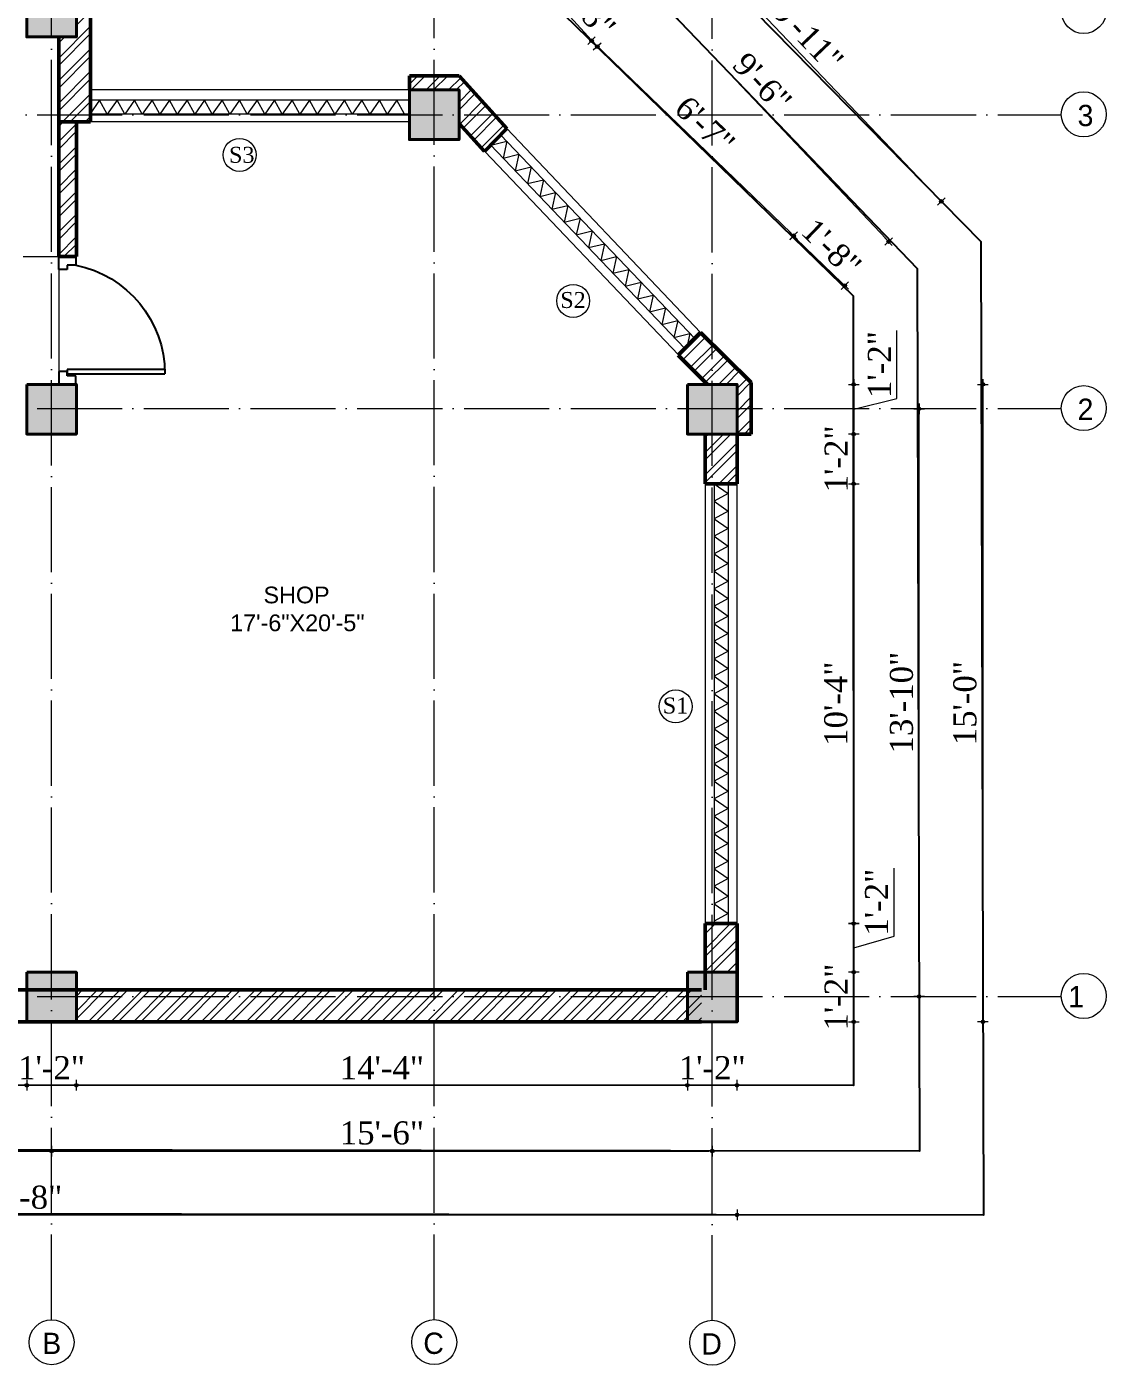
# Model space of a CAD drawing. Header units: inches. Extents: x 5914 to 162157, y -20538 to 282354.
# Drawn here: x 154256.7 to 154561.2, y -18993.1 to -18615.8 of the extents above; entities that cross this region are included whole.
import ezdxf

# ---------------------------------------------------------------- set-up
doc = ezdxf.new("R2010")
doc.units = ezdxf.units.IN
doc.header["$MEASUREMENT"] = 0
doc.header["$PDMODE"] = 99
doc.linetypes.add('ACAD_ISO04W100', pattern=[30, 24, -3, 0, -3])
for name, color, linetype, lineweight in [('CENTER  LINE RA', 10, 'ACAD_ISO04W100', 20), ('CONC. OUTLINE RA', 150, 'Continuous', 40), ('door', 170, 'Continuous', 25), ('DOOR-WIN RA', 3, 'Continuous', 20), ('ELE2 RA', 130, 'Continuous', 20), ('Hatch', 254, 'Continuous', 9), ('HATCH RA', 8, 'Continuous', 5), ('Text', 7, 'Continuous', 18), ('TEXTLAYER', 7, 'Continuous', 18), ('WALL RA', 42, 'Continuous', 50)]:
    doc.layers.add(name, color=color, linetype=linetype, lineweight=lineweight)
doc.layers.add('IN-WALL', color=1, linetype='Continuous')
doc.layers.add('lettring', color=7, linetype='Continuous')
doc.styles.add('DIM', font='dutch.ttf')
doc.styles.get("Standard").update_dxf_attribs({"font": 'arial.ttf'})
doc.styles.add('titles', font='GOTHICB.TTF')
doc.dimstyles.new('Copy of DIM 8', dxfattribs={"dimtxt": 6.5, "dimasz": 1, "dimexe": 6, "dimexo": 18, "dimgap": 1.6875, "dimtad": 1, "dimdec": 0, "dimzin": 3, "dimdsep": 46, "dimlunit": 4, "dimtxsty": 'DIM', "dimblk": 'dot 2', "dimcen": 0.09375, "dimse1": 1, "dimse2": 1, "dimclrd": 1, "dimclre": 1, "dimclrt": 256, "dimadec": 0, "dimazin": 0, "dimtfac": 0.75, "dimtdec": 0, "dimtix": 1, "dimtmove": 1, "dimatfit": 3, "dimldrblk": 'DOT', "dimfxl": 1, "dimtolj": 1, "dimtzin": 0, "dimlwd": 9, "dimlwe": 9, "dimarcsym": 0})
pattern_1 = [(45, (5959.903, -3873.081), (-3.18198052, 3.18198052), []), (45, (5962.0244, -3873.081), (-3.18198052, 3.18198052), [])]
pattern_2 = [(45, (-3431.4382, 0), (-3.18198052, 3.18198052), []), (45, (-3429.317, 0), (-3.18198052, 3.18198052), [])]

# ---------------------------------------------------------------- blocks, each defined once
blk = doc.blocks.new('COLUMN')
at = {"layer": 'CONC. OUTLINE RA', "transparency": 33554687}
h = blk.add_hatch(color=256, dxfattribs=at)
h.dxf.hatch_style = 1
h.paths.add_polyline_path([(148062.93, -13130.45), (148076.93, -13130.45), (148076.93, -13116.45), (148062.93, -13116.45)])
at = {"layer": 'CONC. OUTLINE RA'}
blk.add_lwpolyline([(148062.93, -13116.45), (148076.93, -13116.45), (148076.93, -13130.45), (148062.93, -13130.45)], close=True, dxfattribs=at)
blk = doc.blocks.new('D1')
at = {"layer": 'door'}
for p, q in [((40756.71, -24912.93), (40760.71, -24912.93)), ((40756.71, -24912.93), (40756.71, -24914.93)), ((40756.71, -24914.93), (40758.71, -24914.93)), ((40758.71, -24914.93), (40758.71, -24915.93)), ((40760.71, -24915.93), (40760.71, -24912.93)), ((40758.71, -24915.93), (40760.71, -24915.93)), ((40758.71, -24940.43), (40735.75, -24940.43)), ((40735.93, -24939.43), (40758.71, -24939.43)), ((40758.71, -24939.43), (40758.71, -24940.43)), ((40758.71, -24940.93), (40758.71, -24939.93)), ((40758.71, -24939.93), (40760.71, -24939.93)), ((40760.71, -24939.93), (40760.71, -24942.93)), ((40756.71, -24940.93), (40758.71, -24940.93)), ((40756.71, -24942.93), (40756.71, -24940.93)), ((40760.71, -24942.93), (40756.71, -24942.93))]:
    blk.add_line(p, q, dxfattribs=at)
blk.add_arc((40761.75, -24940.43), 25.99, 101.1753, 180.0001, dxfattribs=at)
blk = doc.blocks.new('dot1')
at = {"layer": 'Hatch'}
h = blk.add_hatch(color=256, dxfattribs=at)
edge = h.paths.add_edge_path()
edge.add_arc((0, 0), 1, 0, 360)
for p, q in [((3, 0), (-3, 0)), ((0, 3), (0, -3))]:
    blk.add_line(p, q, dxfattribs=at)
blk.add_circle((0, 0), 1, dxfattribs=at)
blk = doc.blocks.new('dot 2')
at = {"layer": 'Hatch', "xscale": 0.5, "yscale": 0.5, "zscale": 0.5}
blk.add_blockref('dot1', (0, 0), dxfattribs=at)
blk = doc.blocks.new('*D854')
at = {"layer": 'Defpoints', "color": 0, "transparency": 16777216}
for p in [(154417.7, -18582.56), (154327.79, -18600.72), (154417.7, -18633.67)]:
    blk.add_point(p, dxfattribs=at)
at = {"layer": 'lettring', "color": 1, "lineweight": 9, "transparency": 16777216}
blk.add_line((154328.79, -18582.56), (154416.7, -18582.56), dxfattribs=at)
at = {"layer": 'lettring', "color": 1, "lineweight": 9, "transparency": 16777216, "rotation": 180}
blk.add_blockref('dot 2', (154327.79, -18582.56), dxfattribs=at)
at = {"layer": 'lettring', "color": 1, "lineweight": 9, "transparency": 16777216}
blk.add_blockref('dot 2', (154417.7, -18582.56), dxfattribs=at)
at = {"layer": 'lettring', "transparency": 16777216, "insert": (154372.75, -18577.56), "char_height": 6.5, "attachment_point": 5, "style": 'DIM'}
blk.add_mtext('\\A1;7\'-6"', dxfattribs=at)
blk = doc.blocks.new('_Dot')
at = {"color": 0, "linetype": 'ByBlock', "lineweight": -2}
blk.add_line((-0.5, 0), (-1, 0), dxfattribs=at)
at = {"color": 0, "linetype": 'ByBlock', "const_width": 0.5}
blk.add_lwpolyline([(-0.25, 0, 1), (0.25, 0, 1)], format="xyb", close=True, dxfattribs=at)
blk = doc.blocks.new('*D828')
at = {"layer": 'Defpoints', "color": 0, "transparency": 16777216}
for p in [(154431.7, -18582.56), (154417.7, -18633.67), (154431.7, -18633.67)]:
    blk.add_point(p, dxfattribs=at)
at = {"layer": 'lettring', "color": 1, "lineweight": 9, "transparency": 16777216}
for p, q in [((154416.7, -18582.56), (154415.7, -18582.56)), ((154417.7, -18582.56), (154431.7, -18582.56)), ((154432.7, -18582.56), (154433.7, -18582.56))]:
    blk.add_line(p, q, dxfattribs=at)
blk.add_blockref('dot 2', (154417.7, -18582.56), dxfattribs=at)
at = {"layer": 'lettring', "color": 1, "lineweight": 9, "transparency": 16777216, "rotation": 180}
blk.add_blockref('dot 2', (154431.7, -18582.56), dxfattribs=at)
at = {"layer": 'lettring', "transparency": 16777216, "insert": (154424.7, -18577.6), "char_height": 6.5, "attachment_point": 5, "style": 'DIM'}
blk.add_mtext('\\A1;1\'-2"', dxfattribs=at)
blk = doc.blocks.new('*D831')
at = {"layer": 'Defpoints', "color": 0, "transparency": 16777216}
for p in [(154431.7, -18546.56), (154105.75, -18604.56), (154431.7, -18633.67)]:
    blk.add_point(p, dxfattribs=at)
at = {"layer": 'lettring', "color": 1, "lineweight": 9, "transparency": 16777216}
blk.add_line((154106.75, -18546.56), (154430.7, -18546.56), dxfattribs=at)
at = {"layer": 'lettring', "color": 1, "lineweight": 9, "transparency": 16777216, "rotation": 180}
blk.add_blockref('dot 2', (154105.75, -18546.56), dxfattribs=at)
at = {"layer": 'lettring', "color": 1, "lineweight": 9, "transparency": 16777216}
blk.add_blockref('dot 2', (154431.7, -18546.56), dxfattribs=at)
at = {"layer": 'lettring', "transparency": 16777216, "insert": (154268.73, -18541.56), "char_height": 6.5, "attachment_point": 5, "style": 'DIM'}
blk.add_mtext('\\A1;27\'-2"', dxfattribs=at)
blk = doc.blocks.new('*D855')
at = {"layer": 'Defpoints', "color": 0, "transparency": 16777216}
for p in [(154470.68, -18621.44), (154431.7, -18629.67), (154445.18, -18644.55)]:
    blk.add_point(p, dxfattribs=at)
at = {"layer": 'lettring', "color": 1, "lineweight": 9, "transparency": 16777216}
blk.add_line((154457.87, -18607.3), (154470.01, -18620.7), dxfattribs=at)
for p, rotation in [((154457.2, -18606.56), 132.1864130541827), ((154470.68, -18621.44), 312.1864130541827)]:
    blk.add_blockref('dot 2', p, dxfattribs=dict(at, rotation=rotation))
at = {"layer": 'lettring', "transparency": 16777216, "insert": (154467.66, -18610.62), "char_height": 6.5, "attachment_point": 5, "rotation": 312.1864, "style": 'DIM'}
blk.add_mtext('\\A1;1\'-8"', dxfattribs=at)
blk = doc.blocks.new('*D856')
at = {"layer": 'Defpoints', "color": 0, "transparency": 16777216}
for p in [(154445.18, -18644.55), (154526.07, -18674.74), (154499.8, -18701.98)]:
    blk.add_point(p, dxfattribs=at)
at = {"layer": 'lettring', "color": 1, "lineweight": 9, "transparency": 16777216}
blk.add_line((154469.79, -18620.47), (154525.35, -18674.05), dxfattribs=at)
for p, rotation in [((154469.07, -18619.78), 136.039879964914), ((154526.07, -18674.74), 316.039879964914)]:
    blk.add_blockref('dot 2', p, dxfattribs=dict(at, rotation=rotation))
at = {"layer": 'lettring', "transparency": 16777216, "insert": (154501.04, -18643.66), "char_height": 6.5, "attachment_point": 5, "rotation": 316.0399, "style": 'DIM'}
blk.add_mtext('\\A1;6\'-7"', dxfattribs=at)
blk = doc.blocks.new('*D857')
at = {"layer": 'Defpoints', "color": 0, "transparency": 16777216}
for p in [(154540.48, -18688.79), (154499.8, -18701.98), (154514.1, -18716.15)]:
    blk.add_point(p, dxfattribs=at)
at = {"layer": 'lettring', "color": 1, "lineweight": 9, "transparency": 16777216}
blk.add_line((154526.71, -18675.52), (154539.76, -18688.1), dxfattribs=at)
for p, rotation in [((154525.99, -18674.82), 136.039879964914), ((154540.48, -18688.79), 316.039879964914)]:
    blk.add_blockref('dot 2', p, dxfattribs=dict(at, rotation=rotation))
at = {"layer": 'lettring', "transparency": 16777216, "insert": (154536.73, -18678.19), "char_height": 6.5, "attachment_point": 5, "rotation": 316.0399, "style": 'DIM'}
blk.add_mtext('\\A1;1\'-8"', dxfattribs=at)
blk = doc.blocks.new('*D832')
at = {"layer": 'Defpoints', "color": 0, "transparency": 16777216}
for p in [(154510.1, -18716.64), (154510.1, -18730.64), (154543, -18730.64)]:
    blk.add_point(p, dxfattribs=at)
at = {"layer": 'lettring', "color": 1, "lineweight": 9, "transparency": 16777216}
for p, q in [((154555.19, -18720.67), (154555.19, -18701.45)), ((154543, -18717.64), (154543, -18729.64)), ((154543, -18723.64), (154555.19, -18720.67))]:
    blk.add_line(p, q, dxfattribs=at)
for p, rotation in [((154543, -18716.64), 90), ((154543, -18730.64), 270)]:
    blk.add_blockref('dot 2', p, dxfattribs=dict(at, rotation=rotation))
at = {"layer": 'lettring', "transparency": 16777216, "insert": (154550.23, -18711.06), "char_height": 6.5, "attachment_point": 5, "rotation": 90, "style": 'DIM'}
blk.add_mtext('\\A1;1\'-2"', dxfattribs=at)
blk = doc.blocks.new('*D833')
at = {"layer": 'Defpoints', "color": 0, "transparency": 16777216}
for p in [(154510.1, -18730.64), (154510.1, -18744.64), (154543, -18744.64)]:
    blk.add_point(p, dxfattribs=at)
at = {"layer": 'lettring', "color": 1, "lineweight": 9, "transparency": 16777216}
for p, q in [((154543, -18729.64), (154543, -18728.64)), ((154543, -18730.64), (154543, -18744.64)), ((154543, -18745.64), (154543, -18746.64))]:
    blk.add_line(p, q, dxfattribs=at)
for p, rotation in [((154543, -18730.64), 270), ((154543, -18744.64), 90)]:
    blk.add_blockref('dot 2', p, dxfattribs=dict(at, rotation=rotation))
at = {"layer": 'lettring', "transparency": 16777216, "insert": (154538.03, -18737.64), "char_height": 6.5, "attachment_point": 5, "rotation": 90, "style": 'DIM'}
blk.add_mtext('\\A1;1\'-2"', dxfattribs=at)
blk = doc.blocks.new('*D858')
at = {"layer": 'Defpoints', "color": 0, "transparency": 16777216}
for p in [(154510.1, -18744.64), (154510.1, -18868.65), (154543, -18868.65)]:
    blk.add_point(p, dxfattribs=at)
at = {"layer": 'lettring', "color": 1, "lineweight": 9, "transparency": 16777216}
blk.add_line((154543, -18745.64), (154543, -18867.65), dxfattribs=at)
for p, rotation in [((154543, -18744.64), 90), ((154543, -18868.65), 270)]:
    blk.add_blockref('dot 2', p, dxfattribs=dict(at, rotation=rotation))
at = {"layer": 'lettring', "transparency": 16777216, "insert": (154537.97, -18806.65), "char_height": 6.5, "attachment_point": 5, "rotation": 90, "style": 'DIM'}
blk.add_mtext('\\A1;10\'-4"', dxfattribs=at)
blk = doc.blocks.new('*D834')
at = {"layer": 'Defpoints', "color": 0, "transparency": 16777216}
for p in [(154510.1, -18868.65), (154510.1, -18882.34), (154543, -18882.34)]:
    blk.add_point(p, dxfattribs=at)
at = {"layer": 'lettring', "color": 1, "lineweight": 9, "transparency": 16777216}
for p, q in [((154554.39, -18872.21), (154554.39, -18852.98)), ((154543, -18869.65), (154543, -18881.34)), ((154543, -18875.5), (154554.39, -18872.21))]:
    blk.add_line(p, q, dxfattribs=at)
for p, rotation in [((154543, -18868.65), 90), ((154543, -18882.34), 270)]:
    blk.add_blockref('dot 2', p, dxfattribs=dict(at, rotation=rotation))
at = {"layer": 'lettring', "transparency": 16777216, "insert": (154549.43, -18862.6), "char_height": 6.5, "attachment_point": 5, "rotation": 90, "style": 'DIM'}
blk.add_mtext('\\A1;1\'-2"', dxfattribs=at)
blk = doc.blocks.new('*D835')
at = {"layer": 'Defpoints', "color": 0, "transparency": 16777216}
for p in [(154510.1, -18882.34), (154510.1, -18896.34), (154543, -18896.34)]:
    blk.add_point(p, dxfattribs=at)
at = {"layer": 'lettring', "color": 1, "lineweight": 9, "transparency": 16777216}
for p, q in [((154543, -18881.34), (154543, -18880.34)), ((154543, -18882.34), (154543, -18896.34)), ((154543, -18897.34), (154543, -18898.34))]:
    blk.add_line(p, q, dxfattribs=at)
for p, rotation in [((154543, -18882.34), 270), ((154543, -18896.34), 90)]:
    blk.add_blockref('dot 2', p, dxfattribs=dict(at, rotation=rotation))
at = {"layer": 'lettring', "transparency": 16777216, "insert": (154538.03, -18889.34), "char_height": 6.5, "attachment_point": 5, "rotation": 90, "style": 'DIM'}
blk.add_mtext('\\A1;1\'-2"', dxfattribs=at)
blk = doc.blocks.new('*D837')
at = {"layer": 'Defpoints', "color": 0, "transparency": 16777216}
for p in [(154510.1, -18716.64), (154510.1, -18896.34), (154579.45, -18896.34)]:
    blk.add_point(p, dxfattribs=at)
at = {"layer": 'lettring', "color": 1, "lineweight": 9, "transparency": 16777216}
blk.add_line((154579.45, -18717.64), (154579.45, -18895.34), dxfattribs=at)
for p, rotation in [((154579.45, -18716.64), 90), ((154579.45, -18896.34), 270)]:
    blk.add_blockref('dot 2', p, dxfattribs=dict(at, rotation=rotation))
at = {"layer": 'lettring', "transparency": 16777216, "insert": (154574.38, -18806.49), "char_height": 6.5, "attachment_point": 5, "rotation": 90, "style": 'DIM'}
blk.add_mtext('\\A1;15\'-0"', dxfattribs=at)
blk = doc.blocks.new('nbc')
at = {"layer": 'CENTER  LINE RA', "linetype": 'ACAD_ISO04W100'}
for p, q in [((157748.23, -18980.32), (157748.23, -18515.46)), ((157856.14, -18980.29), (157856.14, -18515.29)), ((157934.54, -18980.46), (157934.54, -18515.46)), ((157473.24, -18640.7), (158032.97, -18640.7)), ((157473.24, -18723.5), (158032.97, -18723.5)), ((157473.24, -18889.2), (158032.97, -18889.2)), ((158045.65, -18889.2), (158045.65, -18889.2))]:
    blk.add_line(p, q, dxfattribs=at)
at = {"layer": 'Text'}
for centre in [(158039.31, -18611.43), (158039.31, -18611.43), (158039.31, -18611.43), (158039.31, -18640.57), (158039.31, -18640.57), (158039.31, -18640.57), (158039.31, -18723.37), (158039.31, -18723.37), (158039.31, -18723.37), (158039.31, -18889.07), (158039.31, -18889.07), (158039.31, -18889.07), (157748.23, -18986.67), (157748.23, -18986.67), (157748.23, -18986.67), (157856.14, -18986.64), (157856.14, -18986.64), (157856.14, -18986.64), (157934.54, -18986.81), (157934.54, -18986.81), (157934.54, -18986.81)]:
    blk.add_circle(centre, 6.34, dxfattribs=at)
at = {"layer": 'Text', "char_height": 6, "width": 68.6783, "attachment_point": 3, "rotation": 0.0035, "style": 'titles'}
for s, insert in [('{\\fStylus BT|b0|i0|c0|p34;3}', (158042.03, -18637.89)), ('{\\fStylus BT|b0|i0|c0|p34;2}', (158042.03, -18720.69)), ('{\\fStylus BT|b0|i0|c0|p34;1}', (158039.38, -18886.26)), ('{\\fStylus BT|b0|i0|c0|p34;B}', (157750.95, -18983.99)), ('{\\fStylus BT|b0|i0|c0|p34;C}', (157858.86, -18983.96)), ('{\\fStylus BT|b0|i0|c0|p34;D}', (157937.26, -18984.13))]:
    blk.add_mtext(s, dxfattribs=dict(at, insert=insert))
blk = doc.blocks.new('*D845')
at = {"layer": 'Defpoints', "color": 0, "transparency": 16777216}
for p in [(154119.75, -18896.34), (154309.79, -18896.34), (154309.79, -18914.22)]:
    blk.add_point(p, dxfattribs=at)
at = {"layer": 'lettring', "color": 1, "lineweight": 9, "transparency": 16777216}
blk.add_line((154120.75, -18914.22), (154308.79, -18914.22), dxfattribs=at)
at = {"layer": 'lettring', "color": 1, "lineweight": 9, "transparency": 16777216, "rotation": 180}
blk.add_blockref('dot 2', (154119.75, -18914.22), dxfattribs=at)
at = {"layer": 'lettring', "color": 1, "lineweight": 9, "transparency": 16777216}
blk.add_blockref('dot 2', (154309.79, -18914.22), dxfattribs=at)
at = {"layer": 'lettring', "transparency": 16777216, "insert": (154214.77, -18909.15), "char_height": 6.5, "attachment_point": 5, "style": 'DIM'}
blk.add_mtext('\\A1;15\'-10"', dxfattribs=at)
blk = doc.blocks.new('*D846')
at = {"layer": 'Defpoints', "color": 0, "transparency": 16777216}
for p in [(154309.79, -18896.34), (154323.79, -18896.34), (154323.79, -18914.22)]:
    blk.add_point(p, dxfattribs=at)
at = {"layer": 'lettring', "color": 1, "lineweight": 9, "transparency": 16777216}
for p, q in [((154308.79, -18914.22), (154307.79, -18914.22)), ((154309.79, -18914.22), (154323.79, -18914.22)), ((154324.79, -18914.22), (154325.79, -18914.22))]:
    blk.add_line(p, q, dxfattribs=at)
blk.add_blockref('dot 2', (154309.79, -18914.22), dxfattribs=at)
at = {"layer": 'lettring', "color": 1, "lineweight": 9, "transparency": 16777216, "rotation": 180}
blk.add_blockref('dot 2', (154323.79, -18914.22), dxfattribs=at)
at = {"layer": 'lettring', "transparency": 16777216, "insert": (154316.79, -18909.25), "char_height": 6.5, "attachment_point": 5, "style": 'DIM'}
blk.add_mtext('\\A1;1\'-2"', dxfattribs=at)
blk = doc.blocks.new('*D848')
at = {"layer": 'Defpoints', "color": 0, "transparency": 16777216}
for p in [(154496.1, -18896.34), (154510.1, -18896.34), (154510.1, -18914.22)]:
    blk.add_point(p, dxfattribs=at)
at = {"layer": 'lettring', "color": 1, "lineweight": 9, "transparency": 16777216}
for p, q in [((154495.1, -18914.22), (154494.1, -18914.22)), ((154496.1, -18914.22), (154510.1, -18914.22)), ((154511.1, -18914.22), (154512.1, -18914.22))]:
    blk.add_line(p, q, dxfattribs=at)
blk.add_blockref('dot 2', (154496.1, -18914.22), dxfattribs=at)
at = {"layer": 'lettring', "color": 1, "lineweight": 9, "transparency": 16777216, "rotation": 180}
blk.add_blockref('dot 2', (154510.1, -18914.22), dxfattribs=at)
at = {"layer": 'lettring', "transparency": 16777216, "insert": (154503.1, -18909.25), "char_height": 6.5, "attachment_point": 5, "style": 'DIM'}
blk.add_mtext('\\A1;1\'-2"', dxfattribs=at)
blk = doc.blocks.new('*D849')
at = {"layer": 'Defpoints', "color": 0, "transparency": 16777216}
for p in [(154316.79, -18889.17), (154503.1, -18889.34), (154503.1, -18932.74)]:
    blk.add_point(p, dxfattribs=at)
at = {"layer": 'lettring', "color": 1, "lineweight": 9, "transparency": 16777216}
blk.add_line((154317.79, -18932.74), (154502.1, -18932.74), dxfattribs=at)
at = {"layer": 'lettring', "color": 1, "lineweight": 9, "transparency": 16777216, "rotation": 180}
blk.add_blockref('dot 2', (154316.79, -18932.74), dxfattribs=at)
at = {"layer": 'lettring', "color": 1, "lineweight": 9, "transparency": 16777216}
blk.add_blockref('dot 2', (154503.1, -18932.74), dxfattribs=at)
at = {"layer": 'lettring', "transparency": 16777216, "insert": (154409.95, -18927.67), "char_height": 6.5, "attachment_point": 5, "style": 'DIM'}
blk.add_mtext('\\A1;15\'-6"', dxfattribs=at)
blk = doc.blocks.new('*D822')
at = {"layer": 'Defpoints', "color": 0, "transparency": 16777216}
for p in [(154431.7, -18629.67), (154567.7, -18665.07), (154514.1, -18716.15)]:
    blk.add_point(p, dxfattribs=at)
at = {"layer": 'lettring', "color": 1, "lineweight": 9, "transparency": 16777216}
blk.add_line((154485.99, -18579.32), (154567.01, -18664.35), dxfattribs=at)
for p, rotation in [((154485.3, -18578.6), 133.6193802192324), ((154567.7, -18665.07), 313.6193802192324)]:
    blk.add_blockref('dot 2', p, dxfattribs=dict(at, rotation=rotation))
at = {"layer": 'lettring', "transparency": 16777216, "insert": (154530.14, -18618.37), "char_height": 6.5, "attachment_point": 5, "rotation": 313.6194, "style": 'DIM'}
blk.add_mtext('\\A1;9\'-11"', dxfattribs=at)
blk = doc.blocks.new('FGDFG')
at = {"layer": 'HATCH RA'}
h = blk.add_hatch(dxfattribs=at)
h.set_pattern_fill('ANSI32', color=256, scale=12)
h.set_pattern_definition(pattern_2)
h.paths.add_polyline_path([(154323.79, -18642.67), (154318.79, -18642.67), (154318.79, -18680.64), (154323.59, -18680.64), (154323.79, -18680.64)])
h.paths.add_polyline_path([(154546.18, -18750.28), (154546.18, -18725.41), (154528.34, -18725.41), (154528.34, -18750.28)], flags=9)
h.paths.add_polyline_path([(154546.03, -18822.13), (154546.03, -18791.57), (154528.19, -18791.57), (154528.19, -18822.13)], flags=9)
h.paths.add_polyline_path([(154174.62, -18872.82), (154186.47, -18872.82), (154186.47, -18863.21), (154174.62, -18863.21)], flags=9)
h.paths.add_polyline_path([(154126.4, -18846.49), (154133.45, -18846.49), (154133.45, -18836.88), (154126.4, -18836.88)], flags=9)
h.paths.add_polyline_path([(154286.01, -18675.39), (154296.38, -18675.39), (154296.38, -18665.78), (154286.01, -18665.78)], flags=9)
h.paths.add_polyline_path([(154127.9, -18877.8), (154160.85, -18877.8), (154160.85, -18860.22), (154127.9, -18860.22)], flags=9)
h.paths.add_polyline_path([(154123.55, -18835.38), (154156.51, -18835.38), (154156.51, -18817.8), (154123.55, -18817.8)], flags=9)
h.paths.add_polyline_path([(154365.28, -18656.75), (154374.55, -18656.75), (154374.55, -18647.14), (154365.28, -18647.14)], flags=9)
h.paths.add_polyline_path([(154458.71, -18697.67), (154467.98, -18697.67), (154467.98, -18688.06), (154458.71, -18688.06)], flags=9)
h.paths.add_polyline_path([(154487.61, -18811.98), (154496.88, -18811.98), (154496.88, -18802.37), (154487.61, -18802.37)], flags=9)
h.paths.add_polyline_path([(154151.27, -18809.62), (154161.64, -18809.62), (154161.64, -18800.01), (154151.27, -18800.01)], flags=9)
h.paths.add_polyline_path([(154254.06, -18750.8), (154267.02, -18750.8), (154267.02, -18741.2), (154254.06, -18741.2)], flags=9)
h.paths.add_polyline_path([(154183.85, -18606.99), (154242.15, -18606.99), (154242.15, -18597.29), (154183.85, -18597.29)], flags=9)
h.paths.add_polyline_path([(154253.13, -18795.11), (154264.84, -18795.11), (154264.84, -18785.22), (154253.13, -18785.22)], flags=9)
h.paths.add_polyline_path([(154365.25, -18788.89), (154405.53, -18788.89), (154405.53, -18771.31), (154365.25, -18771.31)], flags=9)
h.paths.add_polyline_path([(154206.29, -18704.67), (154266.25, -18704.67), (154266.25, -18687.09), (154206.29, -18687.09)], flags=9)
h = blk.add_hatch(dxfattribs=at)
h.set_pattern_fill('ANSI32', color=256, scale=12)
h.set_pattern_definition(pattern_1)
h.paths.add_polyline_path([(154327.79, -18600.72), (154303.79, -18600.7), (154303.79, -18614.64), (154309.79, -18614.64), (154309.79, -18604.7), (154309.8, -18604.7), (154323.79, -18604.7), (154323.79, -18618.7), (154318.79, -18618.7), (154318.79, -18642.67), (154327.79, -18642.67)])
h = blk.add_hatch(dxfattribs=at)
h.set_pattern_fill('ANSI32', color=256, scale=12)
h.set_pattern_definition(pattern_2)
h.paths.add_polyline_path([(154431.7, -18643.07), (154438.92, -18651.04), (154445.18, -18644.55), (154431.7, -18629.67), (154417.7, -18629.67), (154417.7, -18633.67), (154431.7, -18633.67)])
h.paths.add_polyline_path([(154499.8, -18701.98), (154493.47, -18708.37), (154501.81, -18716.64), (154510.1, -18716.64), (154510.1, -18730.64), (154510.1, -18730.65), (154514.1, -18730.65), (154514.1, -18716.15)])
h = blk.add_hatch(dxfattribs=at)
h.set_pattern_fill('ANSI32', color=256, scale=12)
h.set_pattern_definition([(45, (5973.3383, -3873.081), (-3.18198052, 3.18198052), []), (45, (5975.4596, -3873.081), (-3.18198052, 3.18198052), [])])
h.paths.add_polyline_path([(154501.1, -18744.64), (154510.1, -18744.64), (154510.1, -18730.65), (154510.1, -18730.64), (154501.1, -18730.64)])
h = blk.add_hatch(dxfattribs=at)
h.set_pattern_fill('ANSI32', color=256, scale=12)
h.set_pattern_definition([(45, (5973.3383, -3873.081), (-3.18198052, 3.18198052), []), (45, (5975.4596, -3873.081), (-3.18198052, 3.18198052), [])])
h.paths.add_polyline_path([(154501.1, -18882.34), (154510.1, -18882.34), (154510.1, -18868.65), (154501.1, -18868.65)])
h = blk.add_hatch(dxfattribs=at)
h.set_pattern_fill('ANSI32', color=256, scale=12)
h.set_pattern_definition(pattern_1)
h.paths.add_polyline_path([(154500.1, -18896.34), (154500.1, -18887.34), (154323.79, -18887.34), (154323.79, -18896.34)])
at = {"layer": 'Defpoints'}
for points in [[(154051.75, -18546.56), (154451.25, -18546.56), (154578.85, -18676.39), (154579.6, -18950.84), (154051.75, -18950.13)], [(154069.75, -18564.56), (154445.44, -18563.82), (154560.87, -18684.02), (154561.55, -18932.82), (154069.75, -18932.15)], [(154087.75, -18582.56), (154430.57, -18582.56), (154542.89, -18691.65), (154542.9, -18914.28), (154087.75, -18914.17)]]:
    blk.add_lwpolyline(points, close=True, dxfattribs=at)
at = {"layer": 'DOOR-WIN RA'}
for p, q in [((154330.33, -18636.52), (154327.56, -18640.52)), ((154417.7, -18633.67), (154327.79, -18633.67)), ((154417.7, -18636.52), (154327.79, -18636.52)), ((154332.49, -18640.52), (154330.33, -18636.52)), ((154335.26, -18636.52), (154332.49, -18640.52)), ((154337.43, -18640.52), (154335.26, -18636.52)), ((154340.2, -18636.52), (154337.43, -18640.52)), ((154342.36, -18640.52), (154340.2, -18636.52)), ((154345.13, -18636.52), (154342.36, -18640.52)), ((154347.29, -18640.52), (154345.13, -18636.52)), ((154350.06, -18636.52), (154347.29, -18640.52)), ((154352.23, -18640.52), (154350.06, -18636.52)), ((154355, -18636.52), (154352.23, -18640.52)), ((154357.16, -18640.52), (154355, -18636.52)), ((154359.93, -18636.52), (154357.16, -18640.52)), ((154362.09, -18640.52), (154359.93, -18636.52)), ((154364.86, -18636.52), (154362.09, -18640.52)), ((154367.03, -18640.52), (154364.86, -18636.52)), ((154369.8, -18636.52), (154367.03, -18640.52)), ((154371.96, -18640.52), (154369.8, -18636.52)), ((154374.73, -18636.52), (154371.96, -18640.52)), ((154376.89, -18640.52), (154374.73, -18636.52)), ((154379.66, -18636.52), (154376.89, -18640.52)), ((154381.83, -18640.52), (154379.66, -18636.52)), ((154384.6, -18636.52), (154381.83, -18640.52)), ((154386.76, -18640.52), (154384.6, -18636.52)), ((154389.53, -18636.52), (154386.76, -18640.52)), ((154391.69, -18640.52), (154389.53, -18636.52)), ((154394.46, -18636.52), (154391.69, -18640.52)), ((154396.63, -18640.52), (154394.46, -18636.52)), ((154399.4, -18636.52), (154396.63, -18640.52)), ((154401.56, -18640.52), (154399.4, -18636.52)), ((154404.33, -18636.52), (154401.56, -18640.52)), ((154406.5, -18640.52), (154404.33, -18636.52)), ((154409.26, -18636.52), (154406.5, -18640.52)), ((154411.43, -18640.52), (154409.26, -18636.52)), ((154414.2, -18636.52), (154411.43, -18640.52)), ((154416.36, -18640.52), (154414.2, -18636.52)), ((154417.7, -18640.52), (154327.56, -18640.52)), ((154417.7, -18642.67), (154327.79, -18642.67)), ((154417.7, -18642.67), (154327.79, -18642.67)), ((154445.18, -18644.55), (154499.8, -18701.98)), ((154440.67, -18649.23), (154445.16, -18648.14)), ((154443.51, -18646.41), (154498.16, -18703.72)), ((154445.16, -18648.14), (154444.11, -18652.84)), ((154448.71, -18645.65), (154448.75, -18645.64)), ((154493.54, -18708.29), (154438.94, -18651.03)), ((154440.61, -18649.17), (154495.26, -18706.48)), ((154444.11, -18652.84), (154448.6, -18651.75)), ((154448.6, -18651.75), (154447.56, -18656.45)), ((154447.56, -18656.45), (154452.04, -18655.36)), ((154452.04, -18655.36), (154451, -18660.06)), ((154451, -18660.06), (154455.49, -18658.97)), ((154455.49, -18658.97), (154454.44, -18663.67)), ((154454.44, -18663.67), (154458.93, -18662.58)), ((154458.93, -18662.58), (154457.88, -18667.28)), ((154457.88, -18667.28), (154462.37, -18666.19)), ((154462.37, -18666.19), (154461.33, -18670.89)), ((154461.33, -18670.89), (154465.81, -18669.8)), ((154465.81, -18669.8), (154464.77, -18674.5)), ((154464.77, -18674.5), (154469.26, -18673.41)), ((154469.26, -18673.41), (154468.21, -18678.11)), ((154468.21, -18678.11), (154472.7, -18677.02)), ((154472.7, -18677.02), (154471.66, -18681.72)), ((154471.66, -18681.72), (154476.14, -18680.63)), ((154476.14, -18680.63), (154475.1, -18685.33)), ((154475.1, -18685.33), (154479.59, -18684.24)), ((154479.59, -18684.24), (154478.54, -18688.94)), ((154478.54, -18688.94), (154483.03, -18687.85)), ((154483.03, -18687.85), (154481.98, -18692.55)), ((154481.98, -18692.55), (154486.47, -18691.46)), ((154486.47, -18691.46), (154485.43, -18696.17)), ((154485.43, -18696.17), (154489.92, -18695.08)), ((154489.92, -18695.08), (154488.87, -18699.78)), ((154488.87, -18699.78), (154493.36, -18698.69)), ((154493.36, -18698.69), (154492.31, -18703.39)), ((154492.31, -18703.39), (154496.8, -18702.3)), ((154496.8, -18702.3), (154496.02, -18705.79)), ((154501.1, -18744.64), (154501.1, -18868.65)), ((154503.6, -18744.64), (154503.6, -18868.65)), ((154503.6, -18744.64), (154507.6, -18747.41)), ((154507.6, -18744.64), (154507.6, -18868.65)), ((154510.1, -18868.65), (154510.1, -18744.64)), ((154507.6, -18747.41), (154503.6, -18749.57)), ((154503.6, -18749.57), (154507.6, -18752.34)), ((154507.6, -18752.34), (154503.6, -18754.51)), ((154503.6, -18754.51), (154507.6, -18757.27)), ((154507.6, -18757.27), (154503.6, -18759.44)), ((154503.6, -18759.44), (154507.6, -18762.21)), ((154507.6, -18762.21), (154503.6, -18764.37)), ((154503.6, -18764.37), (154507.6, -18767.14)), ((154507.6, -18767.14), (154503.6, -18769.31)), ((154503.6, -18769.31), (154507.6, -18772.07)), ((154507.6, -18772.07), (154503.6, -18774.24)), ((154503.6, -18774.24), (154507.6, -18777.01)), ((154507.6, -18777.01), (154503.6, -18779.17)), ((154503.6, -18779.17), (154507.6, -18781.94)), ((154507.6, -18781.94), (154503.6, -18784.11)), ((154503.6, -18784.11), (154507.6, -18786.88)), ((154507.6, -18786.88), (154503.6, -18789.04)), ((154503.6, -18789.04), (154507.6, -18791.81)), ((154507.6, -18791.81), (154503.6, -18793.97)), ((154503.6, -18793.97), (154507.6, -18796.74)), ((154507.6, -18796.74), (154503.6, -18798.91)), ((154503.6, -18798.91), (154507.6, -18801.68)), ((154507.6, -18801.68), (154503.6, -18803.84)), ((154503.6, -18803.84), (154507.6, -18806.61)), ((154507.6, -18806.61), (154503.6, -18808.77)), ((154503.6, -18808.77), (154507.6, -18811.54)), ((154507.6, -18811.54), (154503.6, -18813.71)), ((154503.6, -18813.71), (154507.6, -18816.48)), ((154507.6, -18816.48), (154503.6, -18818.64)), ((154503.6, -18818.64), (154507.6, -18821.41)), ((154507.6, -18821.41), (154503.6, -18823.57)), ((154503.6, -18823.57), (154507.6, -18826.34)), ((154507.6, -18826.34), (154503.6, -18828.51)), ((154503.6, -18828.51), (154507.6, -18831.28)), ((154507.6, -18831.28), (154503.6, -18833.44)), ((154503.6, -18833.44), (154507.6, -18836.21)), ((154507.6, -18836.21), (154503.6, -18838.37)), ((154503.6, -18838.37), (154507.6, -18841.14)), ((154507.6, -18841.14), (154503.6, -18843.31)), ((154503.6, -18843.31), (154507.6, -18846.08)), ((154507.6, -18846.08), (154503.6, -18848.24)), ((154503.6, -18848.24), (154507.6, -18851.01)), ((154507.6, -18851.01), (154503.6, -18853.18)), ((154503.6, -18853.18), (154507.6, -18855.94)), ((154507.6, -18855.94), (154503.6, -18858.11)), ((154503.6, -18858.11), (154507.6, -18860.88)), ((154507.6, -18860.88), (154503.6, -18863.04)), ((154503.6, -18863.04), (154507.6, -18865.81)), ((154507.6, -18865.81), (154503.6, -18867.98))]:
    blk.add_line(p, q, dxfattribs=at)
at = {"layer": 'ELE2 RA'}
blk.add_line((154308.79, -18680.64), (154318.79, -18680.64), dxfattribs=at)
at = {"layer": 'HATCH RA'}
blk.add_line((154318.79, -18680.64), (154318.79, -18716.64), dxfattribs=at)
at = {"layer": 'TEXTLAYER'}
for centre in [(154369.82, -18651.97), (154463.88, -18693.11), (154492.79, -18807.42)]:
    blk.add_circle(centre, 4.65, dxfattribs=at)
at = {"layer": 'WALL RA'}
for p, q in [((154327.79, -18642.67), (154327.79, -18600.72)), ((154318.79, -18642.67), (154318.79, -18618.7)), ((154417.7, -18629.67), (154431.7, -18629.67)), ((154417.7, -18629.67), (154417.7, -18633.67)), ((154445.18, -18644.55), (154431.7, -18629.67)), ((154327.79, -18642.67), (154318.79, -18642.67)), ((154318.79, -18642.67), (154318.79, -18680.64)), ((154323.79, -18642.67), (154323.79, -18680.64)), ((154438.92, -18651.04), (154431.7, -18643.07)), ((154438.92, -18651.04), (154445.18, -18644.55)), ((154318.79, -18680.64), (154323.79, -18680.64)), ((154499.8, -18701.98), (154493.47, -18708.37)), ((154514.1, -18716.15), (154499.8, -18701.98)), ((154501.81, -18716.64), (154493.47, -18708.37)), ((154514.1, -18730.65), (154514.1, -18716.15)), ((154501.1, -18744.64), (154501.1, -18730.65)), ((154510.1, -18744.64), (154510.1, -18730.65)), ((154514.1, -18730.65), (154510.1, -18730.65)), ((154510.1, -18744.64), (154501.1, -18744.64)), ((154501.1, -18887.34), (154501.1, -18868.65)), ((154501.1, -18868.65), (154510.1, -18868.65)), ((154510.1, -18896.34), (154510.1, -18868.65)), ((154174.75, -18887.34), (154500.1, -18887.34)), ((154174.75, -18887.34), (154314.79, -18887.34)), ((154105.75, -18896.34), (154500.1, -18896.34))]:
    blk.add_line(p, q, dxfattribs=at)
blk.add_blockref('nbc', (-3431.44, 0.03))
at = {"layer": 'CONC. OUTLINE RA'}
for p in [(6246.86, -5488.26), (6354.77, -5517.22), (6246.86, -5600.19), (6433.17, -5600.19), (6246.86, -5765.89), (6433.17, -5765.89)]:
    blk.add_blockref('COLUMN', p, dxfattribs=at)
at = {"layer": 'IN-WALL', "xscale": -1.200000000002268, "yscale": 1.200000000002268, "zscale": 1.200000000002268}
blk.add_blockref('D1', (203231.64, 11214.88), dxfattribs=at)
at = {"insert": (154351.64, -18773.65), "char_height": 4.7109, "attachment_point": 1}
blk.add_mtext_dynamic_manual_height_columns('\\pi24.91456;SHOP\\P\\pi15.50238;17\'-6"X20\'-5"', width=67.8983, gutter_width=35.33, heights=[0], dxfattribs=at)
at = {"layer": 'TEXTLAYER', "char_height": 4.5, "width": 245.2674, "attachment_point": 1}
for s, insert in [('{\\fTimes New Roman|b0|i0|c0|p18;S3}', (154366.83, -18649.69)), ('{\\fTimes New Roman|b0|i0|c0|p18;S2}', (154460.25, -18690.61)), ('{\\fTimes New Roman|b0|i0|c0|p18;S1}', (154489.15, -18804.92))]:
    blk.add_mtext(s, dxfattribs=dict(at, insert=insert))
at = {"layer": 'lettring'}
for base, p1, p2, picture, middle in [((154431.7, -18546.56), (154105.75, -18604.56), (154431.7, -18633.67), '*D831', (154268.73, -18541.56)), ((154417.7, -18582.56), (154327.79, -18600.72), (154417.7, -18633.67), '*D854', (154372.75, -18577.56)), ((154431.7, -18582.56), (154417.7, -18633.67), (154431.7, -18633.67), '*D828', (154424.7, -18577.6)), ((154503.1, -18932.74), (154316.79, -18889.17), (154503.1, -18889.34), '*D849', (154409.95, -18927.67)), ((154309.79, -18914.22), (154119.75, -18896.34), (154309.79, -18896.34), '*D845', (154214.77, -18909.15)), ((154323.79, -18914.22), (154309.79, -18896.34), (154323.79, -18896.34), '*D846', (154316.79, -18909.25)), ((154510.1, -18914.22), (154496.1, -18896.34), (154510.1, -18896.34), '*D848', (154503.1, -18909.25))]:
    dim = blk.add_linear_dim(base=base, p1=p1, p2=p2, dimstyle='Copy of DIM 8', dxfattribs=at)
    dim.commit()
    dim.dimension.update_dxf_attribs({"geometry": picture, "text_midpoint": middle})
for p2, distance, picture, middle in [((154514.1, -18716.15), 74.04, '*D822', (154530.14, -18618.37)), ((154445.18, -18644.55), 34.41, '*D855', (154467.66, -18610.62))]:
    dim = blk.add_aligned_dim(p1=(154431.7, -18629.67), p2=p2, distance=distance, dimstyle='Copy of DIM 8', dxfattribs=at)
    dim.commit()
    dim.dimension.update_dxf_attribs({"geometry": picture, "text_midpoint": middle})
blk.add_aligned_dim(p1=(154424.7, -18640.7), p2=(154503.1, -18723.5), distance=68.51, dimstyle='Copy of DIM 8', dxfattribs=at).render()
for base, p1, p2, angle, picture, middle in [((154526.07, -18674.74), (154445.18, -18644.55), (154499.8, -18701.98), 136.0399, '*D856', (154501.04, -18643.66)), ((154540.48, -18688.79), (154499.8, -18701.98), (154514.1, -18716.15), 136.0399, '*D857', (154536.73, -18678.19)), ((154579.45, -18896.34), (154510.1, -18716.64), (154510.1, -18896.34), 90, '*D837', (154574.38, -18806.49)), ((154543, -18744.64), (154510.1, -18730.64), (154510.1, -18744.64), 90, '*D833', (154538.03, -18737.64)), ((154543, -18868.65), (154510.1, -18744.64), (154510.1, -18868.65), 90, '*D858', (154537.97, -18806.65)), ((154543, -18896.34), (154510.1, -18882.34), (154510.1, -18896.34), 90, '*D835', (154538.03, -18889.34))]:
    dim = blk.add_linear_dim(base=base, p1=p1, p2=p2, angle=angle, dimstyle='Copy of DIM 8', dxfattribs=at)
    dim.commit()
    dim.dimension.update_dxf_attribs({"geometry": picture, "text_midpoint": middle})
for base, p1, p2, picture, middle in [((154543, -18730.64), (154510.1, -18716.64), (154510.1, -18730.64), '*D832', (154555.19, -18718.99)), ((154543, -18882.34), (154510.1, -18868.65), (154510.1, -18882.34), '*D834', (154554.39, -18870.52))]:
    dim = blk.add_linear_dim(base=base, p1=p1, p2=p2, angle=90, dimstyle='Copy of DIM 8', dxfattribs=at)
    dim.commit()
    dim.dimension.update_dxf_attribs({"geometry": picture, "text_midpoint": middle, "dimtype": 128})
blk.add_linear_dim(base=(154561.43, -18723.5), p1=(154561.43, -18889.2), p2=(154561.43, -18723.5), angle=90, dimstyle='Copy of DIM 8', dxfattribs=at).render()
for base, p1, p2 in [((154316.79, -18932.74), (154112.75, -18889.34), (154316.79, -18889.34)), ((154510.1, -18950.75), (154105.75, -18896.34), (154510.1, -18896.34)), ((154496.1, -18914.22), (154323.79, -18896.34), (154496.1, -18896.34))]:
    blk.add_linear_dim(base=base, p1=p1, p2=p2, dimstyle='Copy of DIM 8', dxfattribs=at).render()

msp = doc.modelspace()

# ---------------------------------------------------------------- block references
at = {"layer": 'HATCH RA'}
msp.add_blockref('FGDFG', (-53.06, 0), dxfattribs=at)

doc.saveas('drawing.dxf')
